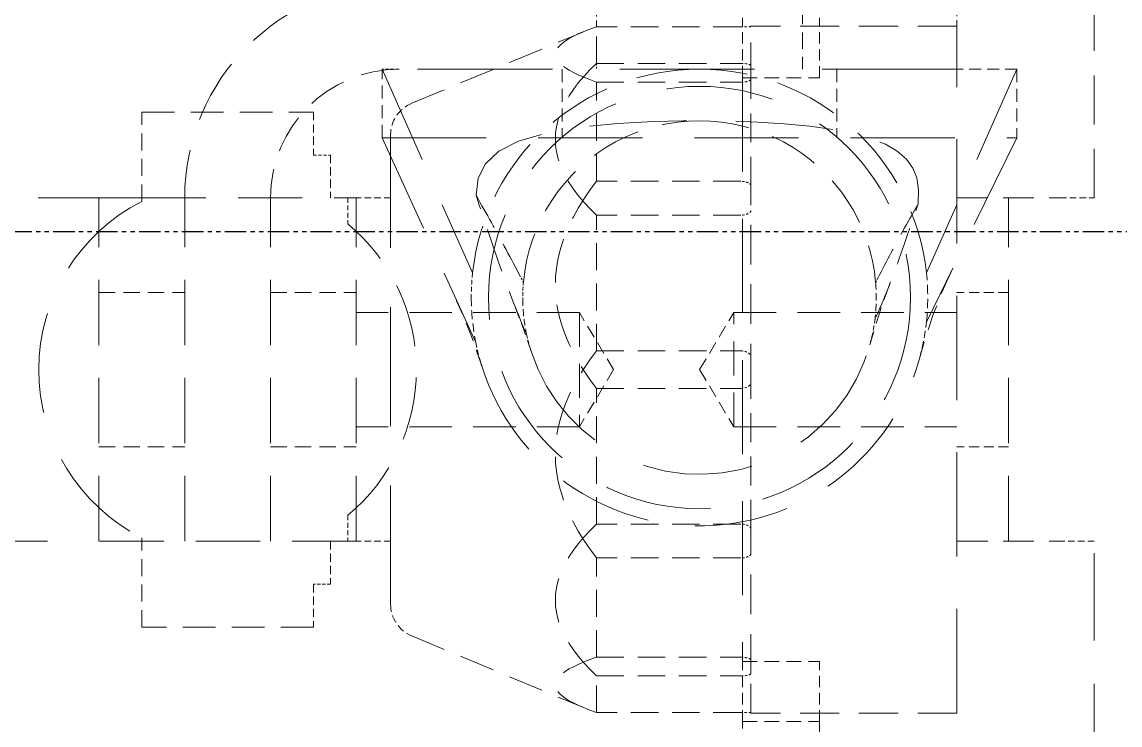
# Model space of a CAD drawing. Header units: millimetres. Extents: x -116965 to 323937, y 291661 to 566926.
# Drawn here: x -24868.3 to -24804.3, y 326471.8 to 326512.7 of the extents above; entities that cross this region are included whole.
import ezdxf

# ---------------------------------------------------------------- set-up
doc = ezdxf.new("R2010")
doc.units = ezdxf.units.MM
doc.linetypes.add('DASHED', pattern=[0.75, 0.5, -0.25])
doc.linetypes.add('PHANTOM', pattern=[2.5, 1.25, -0.25, 0.25, -0.25, 0.25, -0.25])
doc.layers.add('DEFAULT_3', color=7, linetype='PHANTOM')
doc.layers.add('Hidden Edges(Schneider)', color=7, linetype='DASHED', lineweight=18)

msp = doc.modelspace()

# ---------------------------------------------------------------- linework, layer by layer
at = {"layer": 'DEFAULT_3', "color": 3, "linetype": 'PHANTOM'}
msp.add_line((-24605.227101, 326500.485785), (-25775.997838, 326500.485785), dxfattribs=at)
at = {"layer": 'Hidden Edges(Schneider)', "ltscale": 5.711227}
msp.add_line((-24805.816273, 326502.464712), (-24805.816273, 326517.464712), dxfattribs=at)
at = {"layer": 'Hidden Edges(Schneider)', "ltscale": 0.964141}
msp.add_line((-24834.816273, 326514.964712), (-24834.816273, 326512.432268), dxfattribs=at)
at = {"layer": 'Hidden Edges(Schneider)', "ltscale": 1.903676}
for p, q in [((-24822.816273, 326514.964712), (-24822.816273, 326509.964712)), ((-24863.816273, 326496.964712), (-24858.816273, 326496.964712)), ((-24853.816273, 326496.964712), (-24848.816273, 326496.964712)), ((-24863.816273, 326487.964712), (-24858.816273, 326487.964712)), ((-24853.816273, 326487.964712), (-24848.816273, 326487.964712))]:
    msp.add_line(p, q, dxfattribs=at)
at = {"layer": 'Hidden Edges(Schneider)', "ltscale": 0.951788}
for p, q in [((-24813.816273, 326514.964712), (-24813.816273, 326512.464712)), ((-24851.316273, 326507.464712), (-24851.316273, 326504.964712)), ((-24850.316273, 326504.964712), (-24850.316273, 326502.464712)), ((-24850.316273, 326482.464712), (-24850.316273, 326479.964712)), ((-24851.316273, 326479.964712), (-24851.316273, 326477.464712))]:
    msp.add_line(p, q, dxfattribs=at)
at = {"layer": 'Hidden Edges(Schneider)', "ltscale": 1.332543}
for p, q in [((-24826.316273, 326509.464712), (-24826.316273, 326512.964712)), ((-24821.816273, 326509.464712), (-24821.816273, 326512.964712)), ((-24826.316273, 326471.964712), (-24826.316273, 326475.464712)), ((-24821.816273, 326471.964712), (-24821.816273, 326475.464712))]:
    msp.add_line(p, q, dxfattribs=at)
at = {"layer": 'Hidden Edges(Schneider)', "ltscale": 4.109319}
for p, q in [((-24845.585504, 326507.977533), (-24835.622906, 326512.128615)), ((-24845.585504, 326476.951892), (-24835.622906, 326472.800809))]:
    msp.add_line(p, q, dxfattribs=at)
at = {"layer": 'Hidden Edges(Schneider)', "ltscale": 3.199486}
for p, q in [((-24826.413007, 326512.432268), (-24834.816273, 326512.432268)), ((-24834.816273, 326510.304724), (-24826.413007, 326510.304724)), ((-24834.816273, 326509.214181), (-24826.413007, 326509.214181)), ((-24826.413007, 326503.434669), (-24834.816273, 326503.434669)), ((-24826.413007, 326501.46231), (-24834.816273, 326501.46231)), ((-24834.816273, 326493.555255), (-24826.413007, 326493.555255)), ((-24834.816273, 326491.37417), (-24826.413007, 326491.37417)), ((-24826.413007, 326483.467114), (-24834.816273, 326483.467114)), ((-24826.413007, 326481.494755), (-24834.816273, 326481.494755)), ((-24834.816273, 326475.715243), (-24826.413007, 326475.715243)), ((-24834.816273, 326474.624701), (-24826.413007, 326474.624701)), ((-24826.413007, 326472.497157), (-24834.816273, 326472.497157))]:
    msp.add_line(p, q, dxfattribs=at)
at = {"layer": 'Hidden Edges(Schneider)', "ltscale": 3.137906}
for p, q in [((-24834.816273, 326510.304724), (-24834.816273, 326512.432268)), ((-24834.816273, 326503.434669), (-24834.816273, 326509.214181)), ((-24834.816273, 326493.555255), (-24834.816273, 326501.46231)), ((-24834.816273, 326483.467114), (-24834.816273, 326491.37417)), ((-24834.816273, 326475.715243), (-24834.816273, 326481.494755)), ((-24834.816273, 326472.497157), (-24834.816273, 326474.624701))]:
    msp.add_line(p, q, dxfattribs=at)
at = {"layer": 'Hidden Edges(Schneider)', "ltscale": 4.289165}
msp.add_line((-24825.816273, 326509.375115), (-24825.816273, 326512.464712), dxfattribs=at)
at = {"layer": 'Hidden Edges(Schneider)', "ltscale": 4.568961}
for p, q in [((-24813.816273, 326512.464712), (-24825.816273, 326512.464712)), ((-24813.816273, 326472.464712), (-24825.816273, 326472.464712))]:
    msp.add_line(p, q, dxfattribs=at)
at = {"layer": 'Hidden Edges(Schneider)', "ltscale": 12.153163}
msp.add_line((-24813.816273, 326472.464712), (-24813.816273, 326512.464712), dxfattribs=at)
at = {"layer": 'Hidden Edges(Schneider)', "ltscale": 0.129361}
msp.add_line((-24834.816273, 326510.304724), (-24834.816273, 326509.964712), dxfattribs=at)
at = {"layer": 'Hidden Edges(Schneider)', "ltscale": 11.532206}
for p, q in [((-24847.316273, 326509.964713), (-24842.039227, 326498.094221)), ((-24810.316273, 326509.964713), (-24815.593319, 326498.094221))]:
    msp.add_line(p, q, dxfattribs=at)
at = {"layer": 'Hidden Edges(Schneider)', "ltscale": 0.400046}
msp.add_line((-24846.316273, 326509.964712), (-24847.316273, 326509.964712), dxfattribs=at)
at = {"layer": 'Hidden Edges(Schneider)', "ltscale": 1.52292}
for p, q in [((-24847.316273, 326505.964712), (-24847.316273, 326509.964712)), ((-24836.816273, 326509.964712), (-24836.816273, 326505.964712)), ((-24820.816273, 326509.964712), (-24820.816273, 326505.964712)), ((-24810.316273, 326509.964712), (-24810.316273, 326505.964712))]:
    msp.add_line(p, q, dxfattribs=at)
at = {"layer": 'Hidden Edges(Schneider)', "ltscale": 15.715668}
msp.add_line((-24813.816273, 326509.964712), (-24846.316273, 326509.964712), dxfattribs=at)
at = {"layer": 'Hidden Edges(Schneider)', "ltscale": 1.390973}
msp.add_line((-24810.316273, 326509.964712), (-24813.816273, 326509.964712), dxfattribs=at)
at = {"layer": 'Hidden Edges(Schneider)', "ltscale": 10.96067}
msp.add_line((-24826.316273, 326509.464712), (-24826.316273, 326475.464712), dxfattribs=at)
at = {"layer": 'Hidden Edges(Schneider)', "ltscale": 1.713298}
for p, q in [((-24826.316273, 326509.464712), (-24821.816273, 326509.464712)), ((-24826.316273, 326475.464712), (-24821.816273, 326475.464712)), ((-24826.316273, 326471.964712), (-24821.816273, 326471.964712))]:
    msp.add_line(p, q, dxfattribs=at)
at = {"layer": 'Hidden Edges(Schneider)', "ltscale": 3.364762}
for p, q in [((-24825.816273, 326503.18437), (-24825.816273, 326509.375115)), ((-24825.816273, 326483.202068), (-24825.816273, 326491.67174)), ((-24825.816273, 326472.482411), (-24825.816273, 326474.761337))]:
    msp.add_line(p, q, dxfattribs=at)
at = {"layer": 'Hidden Edges(Schneider)', "ltscale": 1.980604}
for p, q in [((-24861.316273, 326502.262671), (-24861.316273, 326507.464712)), ((-24861.316273, 326477.464712), (-24861.316273, 326482.666753))]:
    msp.add_line(p, q, dxfattribs=at)
at = {"layer": 'Hidden Edges(Schneider)', "ltscale": 3.807451}
for p, q in [((-24861.316273, 326507.464712), (-24851.316273, 326507.464712)), ((-24851.316273, 326477.464712), (-24861.316273, 326477.464712))]:
    msp.add_line(p, q, dxfattribs=at)
at = {"layer": 'Hidden Edges(Schneider)', "ltscale": 12.135808}
msp.add_line((-24847.316273, 326505.964712), (-24810.316273, 326505.964712), dxfattribs=at)
at = {"layer": 'Hidden Edges(Schneider)', "ltscale": 11.565863}
msp.add_line((-24847.316273, 326505.964712), (-24841.854301, 326494.037963), dxfattribs=at)
at = {"layer": 'Hidden Edges(Schneider)', "ltscale": 13.841103}
msp.add_line((-24846.816273, 326478.798046), (-24846.816273, 326506.131379), dxfattribs=at)
at = {"layer": 'Hidden Edges(Schneider)', "ltscale": 11.26775}
msp.add_line((-24810.316273, 326505.964712), (-24815.593319, 326495.235204), dxfattribs=at)
at = {"layer": 'Hidden Edges(Schneider)', "ltscale": 0.380655}
for p, q in [((-24851.316273, 326504.964712), (-24850.316273, 326504.964712)), ((-24850.316273, 326479.964712), (-24851.316273, 326479.964712))]:
    msp.add_line(p, q, dxfattribs=at)
at = {"layer": 'Hidden Edges(Schneider)', "ltscale": 4.609554}
for p, q in [((-24825.816273, 326491.67174), (-24825.816273, 326503.18437)), ((-24825.816273, 326474.761337), (-24825.816273, 326483.202068))]:
    msp.add_line(p, q, dxfattribs=at)
at = {"layer": 'Hidden Edges(Schneider)', "ltscale": 12.088975}
for p, q in [((-24861.316273, 326502.464712), (-24936.316273, 326502.464712)), ((-24936.316273, 326482.464712), (-24861.316273, 326482.464712))]:
    msp.add_line(p, q, dxfattribs=at)
at = {"layer": 'Hidden Edges(Schneider)', "ltscale": 7.615002}
for p, q in [((-24863.816273, 326482.464712), (-24863.816273, 326502.464712)), ((-24858.816273, 326482.464712), (-24858.816273, 326502.464712)), ((-24853.816273, 326482.464712), (-24853.816273, 326502.464712)), ((-24848.816273, 326482.464712), (-24848.816273, 326502.464712)), ((-24810.816273, 326482.464712), (-24810.816273, 326502.464712))]:
    msp.add_line(p, q, dxfattribs=at)
at = {"layer": 'Hidden Edges(Schneider)', "ltscale": 7.476009}
for p, q in [((-24861.316273, 326502.464712), (-24848.816273, 326502.464712)), ((-24848.816273, 326482.464712), (-24861.316273, 326482.464712))]:
    msp.add_line(p, q, dxfattribs=at)
at = {"layer": 'Hidden Edges(Schneider)', "ltscale": 0.576637}
for p, q in [((-24849.316273, 326502.464712), (-24849.316273, 326500.949994)), ((-24849.316273, 326483.979431), (-24849.316273, 326482.464712))]:
    msp.add_line(p, q, dxfattribs=at)
at = {"layer": 'Hidden Edges(Schneider)', "ltscale": 0.76141}
for p, q in [((-24846.816273, 326502.464712), (-24848.816273, 326502.464712)), ((-24807.816273, 326502.464712), (-24805.816273, 326502.464712)), ((-24846.816273, 326482.464712), (-24848.816273, 326482.464712)), ((-24805.816273, 326482.464712), (-24807.816273, 326482.464712))]:
    msp.add_line(p, q, dxfattribs=at)
at = {"layer": 'Hidden Edges(Schneider)', "ltscale": 3.588432}
for p, q in [((-24813.816273, 326502.464712), (-24807.816273, 326502.464712)), ((-24813.816273, 326482.464712), (-24807.816273, 326482.464712))]:
    msp.add_line(p, q, dxfattribs=at)
at = {"layer": 'Hidden Edges(Schneider)', "ltscale": 1.142165}
for p, q in [((-24810.816273, 326496.964712), (-24813.816273, 326496.964712)), ((-24810.816273, 326487.964712), (-24813.816273, 326487.964712))]:
    msp.add_line(p, q, dxfattribs=at)
at = {"layer": 'Hidden Edges(Schneider)', "ltscale": 4.949717}
for p, q in [((-24835.816273, 326495.788212), (-24848.816273, 326495.788212)), ((-24826.816273, 326495.788212), (-24813.816273, 326495.788212)), ((-24835.816273, 326489.141212), (-24848.816273, 326489.141212)), ((-24826.816273, 326489.141212), (-24813.816273, 326489.141212))]:
    msp.add_line(p, q, dxfattribs=at)
at = {"layer": 'Hidden Edges(Schneider)', "ltscale": 3.975396}
for p, q in [((-24835.816273, 326495.788212), (-24835.816273, 326489.141212)), ((-24826.816273, 326489.141212), (-24826.816273, 326495.788212))]:
    msp.add_line(p, q, dxfattribs=at)
at = {"layer": 'Hidden Edges(Schneider)', "ltscale": 1.476204}
for p, q in [((-24833.819313, 326492.464712), (-24835.816273, 326495.788212)), ((-24828.813233, 326492.464712), (-24826.816273, 326495.788212)), ((-24833.819313, 326492.464712), (-24835.816273, 326489.141212)), ((-24828.813233, 326492.464712), (-24826.816273, 326489.141212))]:
    msp.add_line(p, q, dxfattribs=at)
at = {"layer": 'Hidden Edges(Schneider)', "ltscale": 0.109035}
msp.add_line((-24838.878863, 326494.466013), (-24838.945906, 326494.623913), dxfattribs=at)
at = {"layer": 'Hidden Edges(Schneider)', "ltscale": 10.154738}
msp.add_line((-24805.816273, 326461.464712), (-24805.816273, 326482.464712), dxfattribs=at)
at = {"layer": 'Hidden Edges(Schneider)', "ltscale": 0.320288}
msp.add_line((-24825.816273, 326472.464712), (-24825.816273, 326472.482411), dxfattribs=at)
at = {"layer": 'Hidden Edges(Schneider)', "ltscale": 2.392255}
for p, q in [((-24826.316273, 326467.964712), (-24826.316273, 326471.964712)), ((-24821.816273, 326471.964712), (-24821.816273, 326467.964712))]:
    msp.add_line(p, q, dxfattribs=at)
at = {"layer": 'Hidden Edges(Schneider)', "ltscale": 5.185067, "flags": 128}
for points in [[(-24834.816272, 326512.432267), (-24835.208046, 326512.292007), (-24835.562901, 326512.153398), (-24835.881638, 326512.016271), (-24836.164977, 326511.880463), (-24836.413543, 326511.745816), (-24836.627886, 326511.612174), (-24836.808474, 326511.479389), (-24836.955702, 326511.347313), (-24837.069885, 326511.2158), (-24837.15127, 326511.084708), (-24837.200031, 326510.953896), (-24837.216272, 326510.823224), (-24837.200031, 326510.692552), (-24837.15127, 326510.56174), (-24837.069885, 326510.430649), (-24836.955702, 326510.299136), (-24836.808474, 326510.167059), (-24836.627886, 326510.034274), (-24836.413543, 326509.900633), (-24836.164977, 326509.765985), (-24835.881638, 326509.630178), (-24835.562901, 326509.493051), (-24835.208046, 326509.354442), (-24834.816272, 326509.214181)], [(-24834.816272, 326501.462311), (-24835.208046, 326501.847708), (-24835.562901, 326502.228568), (-24835.881638, 326502.605354), (-24836.164977, 326502.978517), (-24836.413543, 326503.348491), (-24836.627886, 326503.715699), (-24836.808474, 326504.080557), (-24836.955702, 326504.443467), (-24837.069885, 326504.804827), (-24837.15127, 326505.165031), (-24837.200031, 326505.524466), (-24837.216272, 326505.883517), (-24837.200031, 326506.242568), (-24837.15127, 326506.602002), (-24837.069885, 326506.962207), (-24836.955702, 326507.323567), (-24836.808474, 326507.686477), (-24836.627886, 326508.051334), (-24836.413543, 326508.418543), (-24836.164977, 326508.788518), (-24835.881638, 326509.16168), (-24835.562901, 326509.538466), (-24835.208046, 326509.919327), (-24834.816272, 326510.304723)], [(-24834.816272, 326503.43467), (-24835.208046, 326502.909012), (-24835.562901, 326502.389542), (-24835.881638, 326501.87563), (-24836.164977, 326501.366659), (-24836.413543, 326500.862038), (-24836.627886, 326500.361187), (-24836.808474, 326499.863545), (-24836.955702, 326499.368558), (-24837.069885, 326498.875685), (-24837.15127, 326498.384389), (-24837.200031, 326497.894143), (-24837.216272, 326497.40442), (-24837.200031, 326496.914697), (-24837.15127, 326496.42445), (-24837.069885, 326495.933155), (-24836.955702, 326495.440281), (-24836.808474, 326494.945294), (-24836.627886, 326494.447652), (-24836.413543, 326493.946802), (-24836.164977, 326493.442181), (-24835.881638, 326492.93321), (-24835.562901, 326492.419297), (-24835.208046, 326491.899828), (-24834.816272, 326491.37417)], [(-24834.816272, 326481.494755), (-24835.208046, 326482.020412), (-24835.562901, 326482.539882), (-24835.881638, 326483.053795), (-24836.164977, 326483.562765), (-24836.413543, 326484.067387), (-24836.627886, 326484.568238), (-24836.808474, 326485.06588), (-24836.955702, 326485.560866), (-24837.069885, 326486.05374), (-24837.15127, 326486.545036), (-24837.200031, 326487.035282), (-24837.216272, 326487.525005), (-24837.200031, 326488.014728), (-24837.15127, 326488.504974), (-24837.069885, 326488.99627), (-24836.955702, 326489.489144), (-24836.808474, 326489.98413), (-24836.627886, 326490.481773), (-24836.413543, 326490.982622), (-24836.164977, 326491.487244), (-24835.881638, 326491.996215), (-24835.562901, 326492.510128), (-24835.208046, 326493.029597), (-24834.816272, 326493.555255)], [(-24834.816272, 326483.467114), (-24835.208046, 326483.081717), (-24835.562901, 326482.700857), (-24835.881638, 326482.324071), (-24836.164977, 326481.950908), (-24836.413543, 326481.580934), (-24836.627886, 326481.213725), (-24836.808474, 326480.848868), (-24836.955702, 326480.485958), (-24837.069885, 326480.124597), (-24837.15127, 326479.764393), (-24837.200031, 326479.404958), (-24837.216272, 326479.045908), (-24837.200031, 326478.686857), (-24837.15127, 326478.327423), (-24837.069885, 326477.967218), (-24836.955702, 326477.605858), (-24836.808474, 326477.242948), (-24836.627886, 326476.878091), (-24836.413543, 326476.510881), (-24836.164977, 326476.140907), (-24835.881638, 326475.767744), (-24835.562901, 326475.390958), (-24835.208046, 326475.010098), (-24834.816272, 326474.624701)], [(-24834.816272, 326472.497157), (-24835.208046, 326472.637418), (-24835.562901, 326472.776027), (-24835.881638, 326472.913154), (-24836.164977, 326473.048962), (-24836.413543, 326473.183609), (-24836.627886, 326473.31725), (-24836.808474, 326473.450035), (-24836.955702, 326473.582112), (-24837.069885, 326473.713625), (-24837.15127, 326473.844716), (-24837.200031, 326473.975528), (-24837.216272, 326474.1062), (-24837.200031, 326474.236872), (-24837.15127, 326474.367684), (-24837.069885, 326474.498776), (-24836.955702, 326474.630289), (-24836.808474, 326474.762365), (-24836.627886, 326474.89515), (-24836.413543, 326475.028792), (-24836.164977, 326475.163439), (-24835.881638, 326475.299247), (-24835.562901, 326475.436374), (-24835.208046, 326475.574983), (-24834.816272, 326475.715243)]]:
    msp.add_lwpolyline(points, dxfattribs=at)
at = {"layer": 'Hidden Edges(Schneider)', "ltscale": 0.270482, "flags": 128}
for points in [[(-24825.816273, 326512.447013), (-24825.821165, 326512.446069), (-24825.829985, 326512.445144), (-24825.841226, 326512.444241), (-24825.854209, 326512.443371), (-24825.868731, 326512.442525), (-24825.884481, 326512.44171), (-24825.901197, 326512.440931), (-24825.919368, 326512.440159), (-24825.939183, 326512.439394), (-24825.960637, 326512.438637), (-24825.983727, 326512.437897), (-24826.008449, 326512.437177), (-24826.034802, 326512.436483), (-24826.062779, 326512.43582), (-24826.092219, 326512.435199), (-24826.122977, 326512.434626), (-24826.155027, 326512.434107), (-24826.188336, 326512.433643), (-24826.222876, 326512.433239), (-24826.258617, 326512.4329), (-24826.295532, 326512.432629), (-24826.333587, 326512.43243), (-24826.372755, 326512.432309), (-24826.413008, 326512.432267)], [(-24826.413008, 326510.304723), (-24826.372753, 326510.3044), (-24826.333582, 326510.303442), (-24826.295523, 326510.301871), (-24826.258608, 326510.29971), (-24826.222864, 326510.296983), (-24826.188322, 326510.29371), (-24826.15501, 326510.289913), (-24826.12296, 326510.285615), (-24826.0922, 326510.280837), (-24826.062759, 326510.275601), (-24826.034782, 326510.269955), (-24826.008428, 326510.26396), (-24825.983705, 326510.25765), (-24825.960616, 326510.251065), (-24825.939161, 326510.244239), (-24825.919348, 326510.23721), (-24825.901177, 326510.230014), (-24825.884461, 326510.222596), (-24825.868712, 326510.214698), (-24825.85419, 326510.206333), (-24825.841208, 326510.197537), (-24825.829969, 326510.1882), (-24825.821153, 326510.178378), (-24825.816273, 326510.168087)], [(-24826.413008, 326509.214181), (-24826.372753, 326509.214575), (-24826.333582, 326509.215736), (-24826.295523, 326509.217634), (-24826.258608, 326509.220243), (-24826.222864, 326509.223533), (-24826.188322, 326509.227475), (-24826.15501, 326509.232041), (-24826.122961, 326509.237201), (-24826.0922, 326509.242927), (-24826.062759, 326509.249191), (-24826.034782, 326509.255932), (-24826.008428, 326509.263076), (-24825.983705, 326509.270573), (-24825.960616, 326509.278382), (-24825.939161, 326509.286455), (-24825.919348, 326509.294747), (-24825.901177, 326509.303214), (-24825.884461, 326509.311914), (-24825.868712, 326509.321152), (-24825.85419, 326509.330906), (-24825.841208, 326509.34113), (-24825.829969, 326509.351946), (-24825.821153, 326509.363283), (-24825.816273, 326509.375114)], [(-24825.816273, 326503.184369), (-24825.821165, 326503.203083), (-24825.829985, 326503.220942), (-24825.841226, 326503.237938), (-24825.854209, 326503.253971), (-24825.868731, 326503.269235), (-24825.884481, 326503.283664), (-24825.901197, 326503.297229), (-24825.919368, 326503.310405), (-24825.939183, 326503.323289), (-24825.960637, 326503.33581), (-24825.983727, 326503.347902), (-24826.008449, 326503.359498), (-24826.034802, 326503.370527), (-24826.062779, 326503.380922), (-24826.092219, 326503.390567), (-24826.122977, 326503.399374), (-24826.155027, 326503.407303), (-24826.188336, 326503.414311), (-24826.222876, 326503.420356), (-24826.258617, 326503.425397), (-24826.295532, 326503.42939), (-24826.333587, 326503.432296), (-24826.372755, 326503.434069), (-24826.413008, 326503.43467)], [(-24825.816273, 326501.727356), (-24825.821165, 326501.707698), (-24825.829985, 326501.688915), (-24825.841226, 326501.671016), (-24825.854209, 326501.654112), (-24825.868731, 326501.638003), (-24825.884481, 326501.622759), (-24825.901197, 326501.608413), (-24825.919368, 326501.594466), (-24825.939183, 326501.580817), (-24825.960637, 326501.567539), (-24825.983727, 326501.554706), (-24826.008449, 326501.542392), (-24826.034802, 326501.530669), (-24826.062779, 326501.519611), (-24826.092219, 326501.509346), (-24826.122977, 326501.499965), (-24826.155027, 326501.491516), (-24826.188336, 326501.484043), (-24826.222876, 326501.477594), (-24826.258617, 326501.472215), (-24826.295532, 326501.467951), (-24826.333587, 326501.464848), (-24826.372755, 326501.462952), (-24826.413008, 326501.462311)], [(-24826.413008, 326493.555255), (-24826.372753, 326493.554537), (-24826.333582, 326493.552418), (-24826.295523, 326493.548949), (-24826.258608, 326493.54418), (-24826.222864, 326493.538162), (-24826.188322, 326493.530947), (-24826.15501, 326493.522584), (-24826.12296, 326493.513126), (-24826.0922, 326493.502622), (-24826.062759, 326493.491124), (-24826.034782, 326493.478736), (-24826.008428, 326493.465596), (-24825.983705, 326493.451789), (-24825.960616, 326493.437395), (-24825.939161, 326493.422496), (-24825.919348, 326493.407175), (-24825.901177, 326493.391512), (-24825.884461, 326493.375394), (-24825.868712, 326493.358257), (-24825.85419, 326493.34014), (-24825.841208, 326493.321119), (-24825.829969, 326493.300967), (-24825.821153, 326493.279807), (-24825.816273, 326493.257685)], [(-24826.413008, 326491.37417), (-24826.372753, 326491.374888), (-24826.333582, 326491.377006), (-24826.295523, 326491.380476), (-24826.258608, 326491.385245), (-24826.222864, 326491.391262), (-24826.188322, 326491.398478), (-24826.15501, 326491.40684), (-24826.12296, 326491.416299), (-24826.0922, 326491.426803), (-24826.062759, 326491.438301), (-24826.034782, 326491.450689), (-24826.008428, 326491.463829), (-24825.983705, 326491.477635), (-24825.960616, 326491.492029), (-24825.939161, 326491.506928), (-24825.919348, 326491.52225), (-24825.901177, 326491.537913), (-24825.884461, 326491.554031), (-24825.868712, 326491.571167), (-24825.85419, 326491.589285), (-24825.841208, 326491.608306), (-24825.829969, 326491.628458), (-24825.821153, 326491.649618), (-24825.816273, 326491.67174)], [(-24825.816273, 326483.202068), (-24825.821165, 326483.221727), (-24825.829985, 326483.24051), (-24825.841226, 326483.258409), (-24825.854209, 326483.275312), (-24825.868731, 326483.291422), (-24825.884481, 326483.306666), (-24825.901197, 326483.321011), (-24825.919368, 326483.334958), (-24825.939183, 326483.348608), (-24825.960637, 326483.361885), (-24825.983727, 326483.374718), (-24826.008449, 326483.387033), (-24826.034802, 326483.398756), (-24826.062779, 326483.409813), (-24826.092219, 326483.420079), (-24826.122977, 326483.42946), (-24826.155027, 326483.437909), (-24826.188336, 326483.445381), (-24826.222876, 326483.45183), (-24826.258617, 326483.45721), (-24826.295532, 326483.461474), (-24826.333587, 326483.464577), (-24826.372755, 326483.466472), (-24826.413008, 326483.467114)], [(-24825.816273, 326481.745055), (-24825.821165, 326481.726342), (-24825.829985, 326481.708483), (-24825.841226, 326481.691487), (-24825.854209, 326481.675453), (-24825.868731, 326481.660189), (-24825.884481, 326481.645761), (-24825.901197, 326481.632195), (-24825.919368, 326481.619019), (-24825.939183, 326481.606135), (-24825.960637, 326481.593614), (-24825.983727, 326481.581522), (-24826.008449, 326481.569927), (-24826.034802, 326481.558898), (-24826.062779, 326481.548503), (-24826.092219, 326481.538858), (-24826.122977, 326481.53005), (-24826.155027, 326481.522122), (-24826.188336, 326481.515114), (-24826.222876, 326481.509068), (-24826.258617, 326481.504028), (-24826.295532, 326481.500034), (-24826.333587, 326481.497129), (-24826.372755, 326481.495355), (-24826.413008, 326481.494755)], [(-24826.413008, 326475.715243), (-24826.372753, 326475.71485), (-24826.333582, 326475.713689), (-24826.295523, 326475.71179), (-24826.258608, 326475.709181), (-24826.222864, 326475.705892), (-24826.188322, 326475.701949), (-24826.15501, 326475.697384), (-24826.122961, 326475.692223), (-24826.0922, 326475.686498), (-24826.062759, 326475.680234), (-24826.034782, 326475.673492), (-24826.008428, 326475.666349), (-24825.983705, 326475.658851), (-24825.960616, 326475.651043), (-24825.939161, 326475.642969), (-24825.919348, 326475.634677), (-24825.901177, 326475.626211), (-24825.884461, 326475.61751), (-24825.868712, 326475.608272), (-24825.85419, 326475.598519), (-24825.841208, 326475.588294), (-24825.829969, 326475.577478), (-24825.821153, 326475.566141), (-24825.816273, 326475.55431)], [(-24826.413008, 326474.624701), (-24826.372753, 326474.625025), (-24826.333582, 326474.625983), (-24826.295523, 326474.627554), (-24826.258608, 326474.629714), (-24826.222864, 326474.632442), (-24826.188322, 326474.635715), (-24826.15501, 326474.639512), (-24826.12296, 326474.64381), (-24826.0922, 326474.648588), (-24826.062759, 326474.653823), (-24826.034782, 326474.65947), (-24826.008428, 326474.665465), (-24825.983705, 326474.671775), (-24825.960616, 326474.67836), (-24825.939161, 326474.685186), (-24825.919348, 326474.692215), (-24825.901177, 326474.699411), (-24825.884461, 326474.706828), (-24825.868712, 326474.714727), (-24825.85419, 326474.723091), (-24825.841208, 326474.731887), (-24825.829969, 326474.741224), (-24825.821153, 326474.751047), (-24825.816273, 326474.761338)], [(-24825.816273, 326472.482411), (-24825.821165, 326472.483356), (-24825.829985, 326472.484281), (-24825.841226, 326472.485183), (-24825.854209, 326472.486053), (-24825.868731, 326472.4869), (-24825.884481, 326472.487714), (-24825.901197, 326472.488494), (-24825.919368, 326472.489265), (-24825.939183, 326472.490031), (-24825.960637, 326472.490788), (-24825.983727, 326472.491527), (-24826.008449, 326472.492247), (-24826.034802, 326472.492942), (-24826.062779, 326472.493604), (-24826.092219, 326472.494226), (-24826.122977, 326472.494798), (-24826.155027, 326472.495318), (-24826.188336, 326472.495782), (-24826.222876, 326472.496185), (-24826.258617, 326472.496524), (-24826.295532, 326472.496795), (-24826.333587, 326472.496994), (-24826.372755, 326472.497115), (-24826.413008, 326472.497157)]]:
    msp.add_lwpolyline(points, dxfattribs=at)
at = {"layer": 'Hidden Edges(Schneider)', "ltscale": 0.345257, "flags": 128}
for points in [[(-24825.839028, 326512.444404), (-24825.855431, 326512.442652), (-24825.865566, 326512.440924), (-24825.866934, 326512.440799), (-24825.848109, 326512.448301), (-24825.816273, 326512.464712)], [(-24825.839028, 326472.485021), (-24825.855431, 326472.486773), (-24825.865566, 326472.488501), (-24825.866934, 326472.488626), (-24825.848109, 326472.481124), (-24825.816273, 326472.464712)]]:
    msp.add_lwpolyline(points, dxfattribs=at)
at = {"layer": 'Hidden Edges(Schneider)', "ltscale": 11.377516, "flags": 128}
msp.add_lwpolyline([(-24841.839772, 326502.620594), (-24841.707435, 326503.622101), (-24841.295781, 326504.447), (-24840.515124, 326505.181093), (-24839.373498, 326505.764837), (-24837.801085, 326506.231537), (-24835.769492, 326506.583363), (-24833.57587, 326506.80179), (-24831.496323, 326506.915494), (-24829.787661, 326506.958409), (-24828.427188, 326506.963538), (-24826.963959, 326506.941205), (-24825.433975, 326506.885035), (-24823.891894, 326506.788413), (-24822.392378, 326506.64473), (-24820.992069, 326506.447751), (-24819.792353, 326506.205493), (-24818.806554, 326505.924485), (-24817.984117, 326505.594327), (-24817.289457, 326505.191229), (-24816.752792, 326504.719914), (-24816.387928, 326504.207429), (-24816.15863, 326503.634094), (-24816.050591, 326502.936991), (-24816.084076, 326502.115706)], dxfattribs=at)
at = {"layer": 'Hidden Edges(Schneider)', "ltscale": 5.826575, "flags": 128}
msp.add_lwpolyline([(-24839.078499, 326497.546036), (-24839.004347, 326498.179016), (-24838.891402, 326498.805208), (-24838.740117, 326499.422839), (-24838.550948, 326500.030136), (-24838.32435, 326500.625327), (-24838.060836, 326501.206524), (-24837.761903, 326501.77017), (-24837.428772, 326502.314037), (-24837.062415, 326502.836515), (-24836.664948, 326503.334665), (-24836.23823, 326503.806454), (-24835.783601, 326504.250636), (-24835.3024, 326504.665968), (-24834.795968, 326505.051203), (-24834.265643, 326505.405099), (-24833.714005, 326505.725741), (-24833.144216, 326506.011313), (-24832.557951, 326506.261059), (-24831.956878, 326506.474228), (-24831.342961, 326506.649994), (-24830.719908, 326506.787271), (-24830.089894, 326506.885667), (-24829.454725, 326506.944907), (-24828.816273, 326506.964712)], dxfattribs=at)
at = {"layer": 'Hidden Edges(Schneider)', "ltscale": 5.827381, "flags": 128}
msp.add_lwpolyline([(-24828.816273, 326506.964712), (-24828.177732, 326506.944901), (-24827.542477, 326506.885645), (-24826.912377, 326506.787223), (-24826.289243, 326506.649908), (-24825.675248, 326506.474094), (-24825.074102, 326506.260866), (-24824.48777, 326506.011053), (-24823.91792, 326505.725405), (-24823.366228, 326505.404679), (-24822.835861, 326505.050692), (-24822.329394, 326504.665359), (-24821.848168, 326504.249923), (-24821.393523, 326503.80563), (-24820.9668, 326503.333726), (-24820.569338, 326502.835455), (-24820.203, 326502.312857), (-24819.869899, 326501.768868), (-24819.571009, 326501.205097), (-24819.307552, 326500.62378), (-24819.081024, 326500.028472), (-24818.891935, 326499.421059), (-24818.740742, 326498.803315), (-24818.627901, 326498.177013), (-24818.553867, 326497.543926)], dxfattribs=at)
at = {"layer": 'Hidden Edges(Schneider)', "ltscale": 4.323126, "flags": 128}
msp.add_lwpolyline([(-24841.839772, 326502.620594), (-24841.723234, 326502.416845), (-24841.608178, 326502.214951), (-24841.494503, 326502.014725), (-24841.382078, 326501.815932), (-24841.270777, 326501.61834), (-24841.160472, 326501.421719), (-24841.051038, 326501.225842), (-24840.94235, 326501.03048), (-24840.834282, 326500.835409), (-24840.72671, 326500.640401), (-24840.619511, 326500.44523), (-24840.512561, 326500.249667), (-24840.405737, 326500.053485), (-24840.298913, 326499.856454), (-24840.191968, 326499.658343), (-24840.084779, 326499.458918), (-24839.97722, 326499.257945), (-24839.869167, 326499.055187), (-24839.7605, 326498.850406), (-24839.651093, 326498.643362), (-24839.540821, 326498.43381), (-24839.429562, 326498.221508), (-24839.317189, 326498.006207), (-24839.203585, 326497.787665)], dxfattribs=at)
at = {"layer": 'Hidden Edges(Schneider)', "ltscale": 5.120606, "flags": 128}
msp.add_lwpolyline([(-24838.945906, 326494.623913), (-24839.053547, 326494.879577), (-24839.160665, 326495.1368), (-24839.267373, 326495.396027), (-24839.373781, 326495.657707), (-24839.479569, 326495.921214), (-24839.583808, 326496.184319), (-24839.687029, 326496.448374), (-24839.789843, 326496.714972), (-24839.892851, 326496.985706), (-24839.996644, 326497.262169), (-24840.101803, 326497.545951), (-24840.208901, 326497.838646), (-24840.318501, 326498.141852), (-24840.431155, 326498.457178), (-24840.547412, 326498.786241), (-24840.667811, 326499.130668), (-24840.792886, 326499.492093), (-24840.923167, 326499.872152), (-24841.059187, 326500.272486), (-24841.201479, 326500.694726), (-24841.350588, 326501.140501), (-24841.507073, 326501.611422), (-24841.671475, 326502.108967), (-24841.839772, 326502.620594)], dxfattribs=at)
at = {"layer": 'Hidden Edges(Schneider)', "ltscale": 4.387158, "flags": 128}
msp.add_lwpolyline([(-24818.515371, 326495.551101), (-24818.40544, 326495.804611), (-24818.299284, 326496.05284), (-24818.196497, 326496.296639), (-24818.096671, 326496.536903), (-24817.999402, 326496.774547), (-24817.904292, 326497.010495), (-24817.810952, 326497.245682), (-24817.718998, 326497.48104), (-24817.628044, 326497.717495), (-24817.537712, 326497.955958), (-24817.44762, 326498.197323), (-24817.357387, 326498.442467), (-24817.26663, 326498.692257), (-24817.174965, 326498.947558), (-24817.082005, 326499.209237), (-24816.98737, 326499.478174), (-24816.890672, 326499.755259), (-24816.791527, 326500.041394), (-24816.689552, 326500.33749), (-24816.584353, 326500.644475), (-24816.472268, 326500.972875), (-24816.350946, 326501.329434), (-24816.221267, 326501.711332), (-24816.084076, 326502.115706)], dxfattribs=at)
at = {"layer": 'Hidden Edges(Schneider)', "ltscale": 3.845258, "flags": 128}
msp.add_lwpolyline([(-24818.428961, 326497.787665), (-24818.330627, 326497.978678), (-24818.232503, 326498.168496), (-24818.134553, 326498.35718), (-24818.036743, 326498.544789), (-24817.939034, 326498.731384), (-24817.841394, 326498.917022), (-24817.743784, 326499.101764), (-24817.646171, 326499.285669), (-24817.54852, 326499.468795), (-24817.450796, 326499.651202), (-24817.352965, 326499.832951), (-24817.254991, 326500.014102), (-24817.15684, 326500.194717), (-24817.058481, 326500.374858), (-24816.959874, 326500.55459), (-24816.861395, 326500.733246), (-24816.763403, 326500.910188), (-24816.665816, 326501.085597), (-24816.568547, 326501.259647), (-24816.471516, 326501.432517), (-24816.374637, 326501.604382), (-24816.277827, 326501.775418), (-24816.181, 326501.945801), (-24816.084076, 326502.115706)], dxfattribs=at)
at = {"layer": 'Hidden Edges(Schneider)', "ltscale": 2.979741, "flags": 128}
msp.add_lwpolyline([(-24814.116039, 326498.238871), (-24814.406379, 326497.624485), (-24814.678642, 326497.000916), (-24815.173692, 326495.729567), (-24815.610697, 326494.431503), (-24815.999167, 326493.113405)], dxfattribs=at)
at = {"layer": 'Hidden Edges(Schneider)', "ltscale": 0.203533, "flags": 128}
msp.add_lwpolyline([(-24839.203585, 326497.787665), (-24839.198373, 326497.777619), (-24839.193161, 326497.76757), (-24839.18795, 326497.75752), (-24839.182739, 326497.747468), (-24839.177527, 326497.737414), (-24839.172315, 326497.727359), (-24839.167103, 326497.717301), (-24839.161892, 326497.707242), (-24839.15668, 326497.69718), (-24839.151468, 326497.687117), (-24839.146256, 326497.677052), (-24839.141044, 326497.666985), (-24839.135832, 326497.656916), (-24839.130621, 326497.646845), (-24839.125408, 326497.636773), (-24839.120196, 326497.626698), (-24839.114984, 326497.616622), (-24839.109772, 326497.606544), (-24839.104559, 326497.596464), (-24839.099347, 326497.586382), (-24839.094135, 326497.576298), (-24839.088922, 326497.566213), (-24839.083711, 326497.556125), (-24839.078499, 326497.546036)], dxfattribs=at)
at = {"layer": 'Hidden Edges(Schneider)', "ltscale": 0.416004, "flags": 128}
msp.add_lwpolyline([(-24839.114205, 326496.458336), (-24839.115014, 326496.503654), (-24839.115623, 326496.548976), (-24839.116032, 326496.594303), (-24839.116243, 326496.639634), (-24839.116254, 326496.684968), (-24839.116064, 326496.730304), (-24839.115675, 326496.775642), (-24839.115088, 326496.820982), (-24839.1143, 326496.866322), (-24839.113313, 326496.911662), (-24839.112125, 326496.957), (-24839.110738, 326497.002338), (-24839.109151, 326497.047673), (-24839.107364, 326497.093006), (-24839.105378, 326497.138335), (-24839.103192, 326497.18366), (-24839.100805, 326497.228981), (-24839.098218, 326497.274296), (-24839.095432, 326497.319605), (-24839.092446, 326497.364907), (-24839.089259, 326497.410202), (-24839.085872, 326497.455489), (-24839.082285, 326497.500767), (-24839.078499, 326497.546036)], dxfattribs=at)
at = {"layer": 'Hidden Edges(Schneider)', "ltscale": 1.943634, "flags": 128}
msp.add_lwpolyline([(-24817.729874, 326497.453008), (-24818.055352, 326496.576942), (-24818.355629, 326495.694514), (-24818.633121, 326494.806694), (-24818.890243, 326493.914452)], dxfattribs=at)
at = {"layer": 'Hidden Edges(Schneider)', "ltscale": 0.835879, "flags": 128}
msp.add_lwpolyline([(-24818.553867, 326497.543926), (-24818.546507, 326497.45332), (-24818.539946, 326497.362636), (-24818.534184, 326497.271881), (-24818.529223, 326497.181059), (-24818.525064, 326497.090175), (-24818.521707, 326496.999235), (-24818.519152, 326496.908245), (-24818.517401, 326496.817209), (-24818.516456, 326496.726133), (-24818.516315, 326496.635022), (-24818.516981, 326496.543881), (-24818.518455, 326496.452716), (-24818.520735, 326496.361533), (-24818.523825, 326496.270336), (-24818.527726, 326496.17913), (-24818.532436, 326496.087922), (-24818.537957, 326495.996715), (-24818.544291, 326495.905517), (-24818.551435, 326495.814352), (-24818.559388, 326495.723274), (-24818.568146, 326495.632289), (-24818.57771, 326495.541402), (-24818.588078, 326495.450618), (-24818.599249, 326495.359942)], dxfattribs=at)
at = {"layer": 'Hidden Edges(Schneider)', "ltscale": 0.203877, "flags": 128}
msp.add_lwpolyline([(-24818.553867, 326497.543926), (-24818.548661, 326497.554109), (-24818.543455, 326497.56429), (-24818.538249, 326497.574469), (-24818.533044, 326497.584645), (-24818.527838, 326497.594819), (-24818.522633, 326497.60499), (-24818.517427, 326497.615159), (-24818.512222, 326497.625326), (-24818.507018, 326497.63549), (-24818.501813, 326497.645652), (-24818.496608, 326497.655811), (-24818.491404, 326497.665969), (-24818.486199, 326497.676123), (-24818.480996, 326497.686275), (-24818.475791, 326497.696425), (-24818.470587, 326497.706573), (-24818.465384, 326497.716718), (-24818.46018, 326497.72686), (-24818.454977, 326497.737), (-24818.449773, 326497.747138), (-24818.44457, 326497.757274), (-24818.439366, 326497.767406), (-24818.434164, 326497.777537), (-24818.428961, 326497.787665)], dxfattribs=at)
at = {"layer": 'Hidden Edges(Schneider)', "ltscale": 2.226854, "flags": 128}
msp.add_lwpolyline([(-24841.467038, 326492.560065), (-24841.802549, 326493.555417), (-24842.162461, 326494.540447), (-24842.550003, 326495.512951), (-24842.968409, 326496.470725)], dxfattribs=at)
at = {"layer": 'Hidden Edges(Schneider)', "ltscale": 0.767413, "flags": 128}
msp.add_lwpolyline([(-24838.878863, 326494.466013), (-24838.89644, 326494.548054), (-24838.913341, 326494.63021), (-24838.929571, 326494.712477), (-24838.945124, 326494.794851), (-24838.960002, 326494.877327), (-24838.974207, 326494.959902), (-24838.987735, 326495.042571), (-24839.000589, 326495.12533), (-24839.012767, 326495.208175), (-24839.024269, 326495.291101), (-24839.035096, 326495.374106), (-24839.045245, 326495.457183), (-24839.054719, 326495.54033), (-24839.063514, 326495.623542), (-24839.071635, 326495.706816), (-24839.079076, 326495.790146), (-24839.085841, 326495.873528), (-24839.091928, 326495.95696), (-24839.097337, 326496.040436), (-24839.102068, 326496.123952), (-24839.106121, 326496.207504), (-24839.109494, 326496.291088), (-24839.11219, 326496.3747), (-24839.114205, 326496.458336)], dxfattribs=at)
at = {"layer": 'Hidden Edges(Schneider)', "ltscale": 1.408365, "flags": 128}
msp.add_lwpolyline([(-24838.613482, 326493.485925), (-24839.054877, 326494.78309), (-24839.538409, 326496.069298)], dxfattribs=at)
at = {"layer": 'Hidden Edges(Schneider)', "ltscale": 0.141064, "flags": 128}
msp.add_lwpolyline([(-24818.599249, 326495.359942), (-24818.595744, 326495.367891), (-24818.59224, 326495.375841), (-24818.588738, 326495.383793), (-24818.585236, 326495.391747), (-24818.581735, 326495.399701), (-24818.578235, 326495.407658), (-24818.574735, 326495.415615), (-24818.571236, 326495.423574), (-24818.567737, 326495.431534), (-24818.564241, 326495.439496), (-24818.560744, 326495.447459), (-24818.557249, 326495.455424), (-24818.553754, 326495.463389), (-24818.55026, 326495.471356), (-24818.546767, 326495.479325), (-24818.543275, 326495.487294), (-24818.539784, 326495.495265), (-24818.536294, 326495.503238), (-24818.532805, 326495.511211), (-24818.529316, 326495.519186), (-24818.525829, 326495.527162), (-24818.522342, 326495.53514), (-24818.518856, 326495.543119), (-24818.515371, 326495.551101)], dxfattribs=at)
at = {"layer": 'Hidden Edges(Schneider)', "ltscale": 0.572945, "flags": 128}
msp.add_lwpolyline([(-24818.890243, 326493.914452), (-24818.874014, 326493.973713), (-24818.858139, 326494.033065), (-24818.84262, 326494.092506), (-24818.827456, 326494.152037), (-24818.812648, 326494.211654), (-24818.798196, 326494.271359), (-24818.784101, 326494.33115), (-24818.770361, 326494.391026), (-24818.756978, 326494.450987), (-24818.743951, 326494.511032), (-24818.731283, 326494.57116), (-24818.718971, 326494.63137), (-24818.707016, 326494.691661), (-24818.69542, 326494.752033), (-24818.684183, 326494.812484), (-24818.673304, 326494.873013), (-24818.662785, 326494.93362), (-24818.652625, 326494.994303), (-24818.642826, 326495.055061), (-24818.633387, 326495.115893), (-24818.62431, 326495.176799), (-24818.615594, 326495.237776), (-24818.607241, 326495.298824), (-24818.599249, 326495.359942)], dxfattribs=at)
at = {"layer": 'Hidden Edges(Schneider)', "ltscale": 0.39526, "flags": 128}
msp.add_lwpolyline([(-24838.878863, 326494.466013), (-24838.869729, 326494.424618), (-24838.860427, 326494.383269), (-24838.850956, 326494.341967), (-24838.841316, 326494.300712), (-24838.83151, 326494.259505), (-24838.821536, 326494.218346), (-24838.811394, 326494.177234), (-24838.801085, 326494.136171), (-24838.790609, 326494.095156), (-24838.779966, 326494.05419), (-24838.769155, 326494.013273), (-24838.758179, 326493.972406), (-24838.747035, 326493.931588), (-24838.735724, 326493.89082), (-24838.724248, 326493.850102), (-24838.712605, 326493.809434), (-24838.700795, 326493.768816), (-24838.68882, 326493.72825), (-24838.676678, 326493.687734), (-24838.664371, 326493.647269), (-24838.651898, 326493.606855), (-24838.639258, 326493.566493), (-24838.626453, 326493.526183), (-24838.613482, 326493.485925)], dxfattribs=at)
at = {"layer": 'Hidden Edges(Schneider)', "ltscale": 12.829666, "flags": 128}
msp.add_lwpolyline([(-24838.613482, 326493.485925), (-24838.225516, 326492.474707), (-24837.732123, 326491.507426), (-24837.137249, 326490.594181), (-24836.447946, 326489.747519), (-24835.668375, 326488.974543), (-24834.81037, 326488.288509), (-24833.883575, 326487.697413), (-24832.895843, 326487.207065), (-24831.859, 326486.824397), (-24830.789325, 326486.555456), (-24829.69651, 326486.402393), (-24828.590406, 326486.367189), (-24827.488581, 326486.450642), (-24826.404029, 326486.651168), (-24825.346286, 326486.966816), (-24824.326938, 326487.394552), (-24823.362955, 326487.926788), (-24822.463074, 326488.557501), (-24821.635136, 326489.28086), (-24820.891098, 326490.085837), (-24820.240554, 326490.95971), (-24819.686614, 326491.896135), (-24819.234329, 326492.886305), (-24818.890243, 326493.914452)], dxfattribs=at)
at = {"layer": 'Hidden Edges(Schneider)', "ltscale": 12.456992}
msp.add_circle((-24828.816273, 326496.664712), 12.3, dxfattribs=at)
at = {"layer": 'Hidden Edges(Schneider)', "ltscale": 7.476009}
msp.add_arc((-24846.316273, 326502.464712), 12.5, 90, 180, dxfattribs=at)
at = {"layer": 'Hidden Edges(Schneider)', "ltscale": 4.485566}
msp.add_arc((-24846.316273, 326502.464712), 7.5, 90, 180, dxfattribs=at)
at = {"layer": 'Hidden Edges(Schneider)', "ltscale": 7.409134}
for start, end in [(90, 173.82982491), (6.17017509, 90)]:
    msp.add_arc((-24828.816273, 326496.664712), 13.3, start, end, dxfattribs=at)
at = {"layer": 'Hidden Edges(Schneider)', "ltscale": 0.89544}
for centre, start, end in [((-24844.816273, 326506.131379), 112.61986493, 180), ((-24844.816273, 326478.798046), 180, 247.38013503)]:
    msp.add_arc(centre, 2, start, end, dxfattribs=at)
at = {"layer": 'Hidden Edges(Schneider)', "ltscale": 11.690792}
msp.add_arc((-24856.316273, 326492.464712), 11, 117.03569177, 242.96430819, dxfattribs=at)
at = {"layer": 'Hidden Edges(Schneider)', "ltscale": 7.379874}
msp.add_arc((-24856.316273, 326492.464712), 11, 309.52119634, 50.47880362, dxfattribs=at)
at = {"layer": 'Hidden Edges(Schneider)', "ltscale": 0.545246}
msp.add_arc((-24828.816273, 326496.664712), 13.3, 173.82982491, 180, dxfattribs=at)
at = {"layer": 'Hidden Edges(Schneider)', "ltscale": 1.090592}
msp.add_arc((-24828.816273, 326496.664712), 13.3, 353.82982491, 6.17017509, dxfattribs=at)
at = {"layer": 'Hidden Edges(Schneider)', "ltscale": 1.006667}
msp.add_arc((-24828.816273, 326496.664712), 13.3, 180, 191.39080051, dxfattribs=at)
at = {"layer": 'Hidden Edges(Schneider)', "ltscale": 0.823339}
msp.add_arc((-24828.816273, 326496.664712), 13.3, 344.51324522, 353.82982491, dxfattribs=at)
at = {"layer": 'Hidden Edges(Schneider)', "ltscale": 0.581936}
msp.add_arc((-24828.816273, 326496.664712), 13.3, 191.39080051, 197.97609297, dxfattribs=at)
at = {"layer": 'Hidden Edges(Schneider)', "ltscale": 10.965665}
msp.add_arc((-24828.816273, 326496.664712), 13.3, 197.97609297, 344.51324522, dxfattribs=at)

doc.saveas('drawing.dxf')
